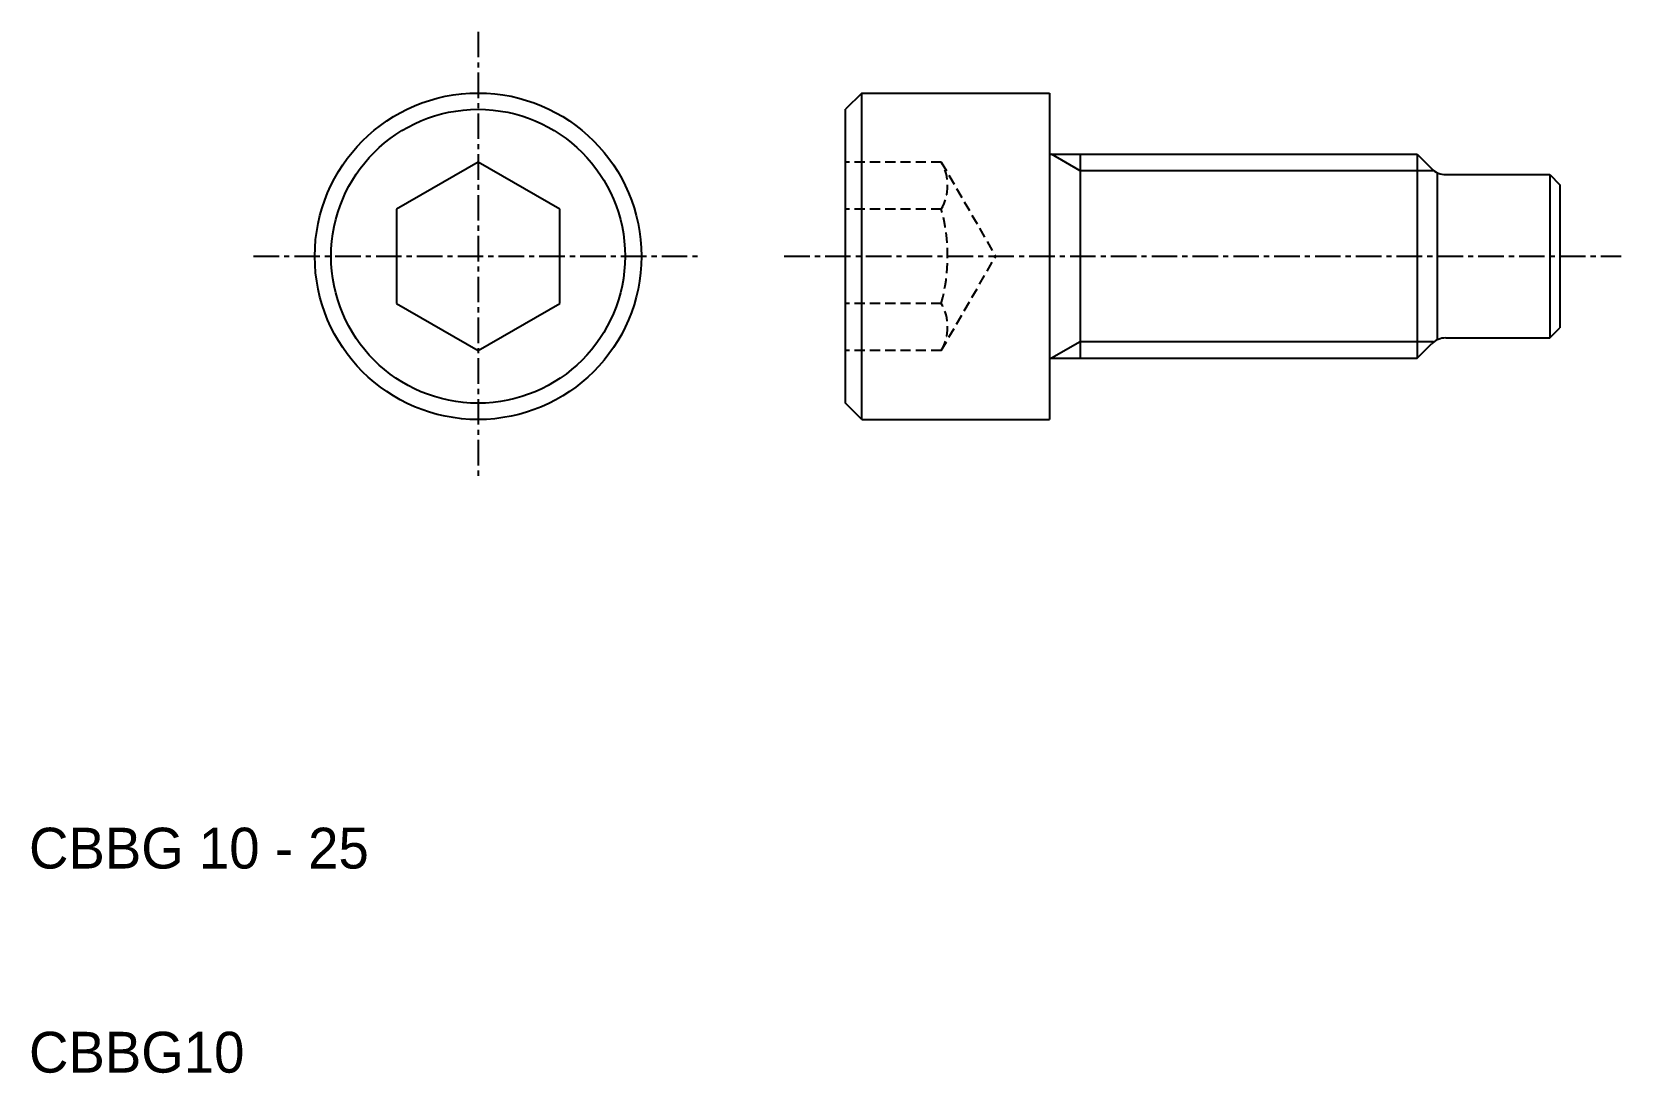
# Model space of a CAD drawing. Extents: x 74.1 to 151.9, y 142.6 to 193.7.
import ezdxf

# ---------------------------------------------------------------- set-up
doc = ezdxf.new("R2010")
doc.units = 0
doc.linetypes.add('CENTER', pattern=[2, 1.25, -0.25, 0.25, -0.25])
doc.linetypes.add('DASHED', pattern=[0.75, 0.5, -0.25])
doc.layers.get('0').update_dxf_attribs({"linetype": 'CONTINUOUS'})
doc.layers.add('CENTER', color=1, linetype='CENTER')

msp = doc.modelspace()

# ---------------------------------------------------------------- linework, layer by layer
at = {"color": 7, "linetype": 'CONTINUOUS'}
for p, q in [((114.747, 190.676), (113.947, 189.876)), ((114.747, 174.676), (114.747, 190.676)), ((114.747, 190.676), (123.947, 190.676)), ((123.947, 190.676), (123.947, 174.676)), ((113.947, 175.476), (113.947, 189.876)), ((123.947, 187.676), (141.947, 187.676)), ((125.447, 187.676), (125.447, 177.676)), ((141.947, 187.676), (141.947, 177.676)), ((141.947, 187.676), (142.654, 186.969)), ((95.947, 187.295), (91.947, 184.985)), ((99.947, 184.985), (95.947, 187.295)), ((142.947, 178.586), (142.947, 186.766)), ((143.361, 186.676), (148.447, 186.676)), ((148.447, 186.676), (148.947, 186.176)), ((148.447, 186.676), (148.447, 178.676)), ((148.947, 186.176), (148.947, 179.176)), ((91.947, 184.985), (91.947, 180.366)), ((99.947, 180.366), (99.947, 184.985)), ((91.947, 180.366), (95.947, 178.057)), ((95.947, 178.057), (99.947, 180.366)), ((148.447, 178.676), (148.947, 179.176)), ((141.947, 177.676), (142.654, 178.383)), ((143.361, 178.676), (148.447, 178.676)), ((123.947, 177.676), (141.947, 177.676)), ((114.747, 174.676), (113.947, 175.476)), ((114.747, 174.676), (123.947, 174.676))]:
    msp.add_line(p, q, dxfattribs=at)
at = {"color": 3, "linetype": 'CONTINUOUS'}
for p, q in [((125.447, 186.864), (124.041, 187.676)), ((142.759, 186.864), (125.447, 186.864)), ((125.447, 178.488), (124.041, 177.676)), ((142.759, 178.488), (125.447, 178.488))]:
    msp.add_line(p, q, dxfattribs=at)
at = {"color": 3, "linetype": 'DASHED'}
for p, q in [((118.638, 187.295), (113.947, 187.295)), ((118.638, 187.295), (121.305, 182.676)), ((118.638, 184.985), (113.947, 184.985)), ((118.638, 178.057), (121.305, 182.676)), ((118.638, 180.366), (113.947, 180.366)), ((118.638, 178.057), (113.947, 178.057))]:
    msp.add_line(p, q, dxfattribs=at)
at = {"color": 7, "linetype": 'CONTINUOUS'}
msp.add_circle((95.947, 182.676), 8, dxfattribs=at)
at = {"color": 3, "linetype": 'CONTINUOUS'}
msp.add_circle((95.947, 182.676), 7.2, dxfattribs=at)
at = {"color": 3, "linetype": 'DASHED'}
for centre, radius, start, end in [((116.638, 186.14), 2.309, 330, 30), ((110.174, 182.676), 8.774, 344.73852, 15.26148), ((116.638, 179.212), 2.309, 330, 30)]:
    msp.add_arc(centre, radius, start, end, dxfattribs=at)
at = {"color": 7, "linetype": 'CONTINUOUS'}
for centre, start, end in [((143.361, 187.676), 225, 270), ((143.361, 177.676), 90, 135)]:
    msp.add_arc(centre, 1, start, end, dxfattribs=at)
at = {"layer": 'CENTER', "color": 1, "linetype": 'CENTER'}
for p, q in [((95.947, 193.676), (95.947, 171.676)), ((84.947, 182.676), (106.947, 182.676)), ((110.947, 182.676), (151.947, 182.676))]:
    msp.add_line(p, q, dxfattribs=at)

# ---------------------------------------------------------------- texts
at = {"color": 7, "linetype": 'CONTINUOUS'}
for s, p in [('CBBG 10 - 25', (73.947, 152.676)), ('CBBG10', (73.947, 142.676))]:
    msp.add_text(s, height=2, dxfattribs=at).set_placement(p)

doc.saveas('drawing.dxf')
